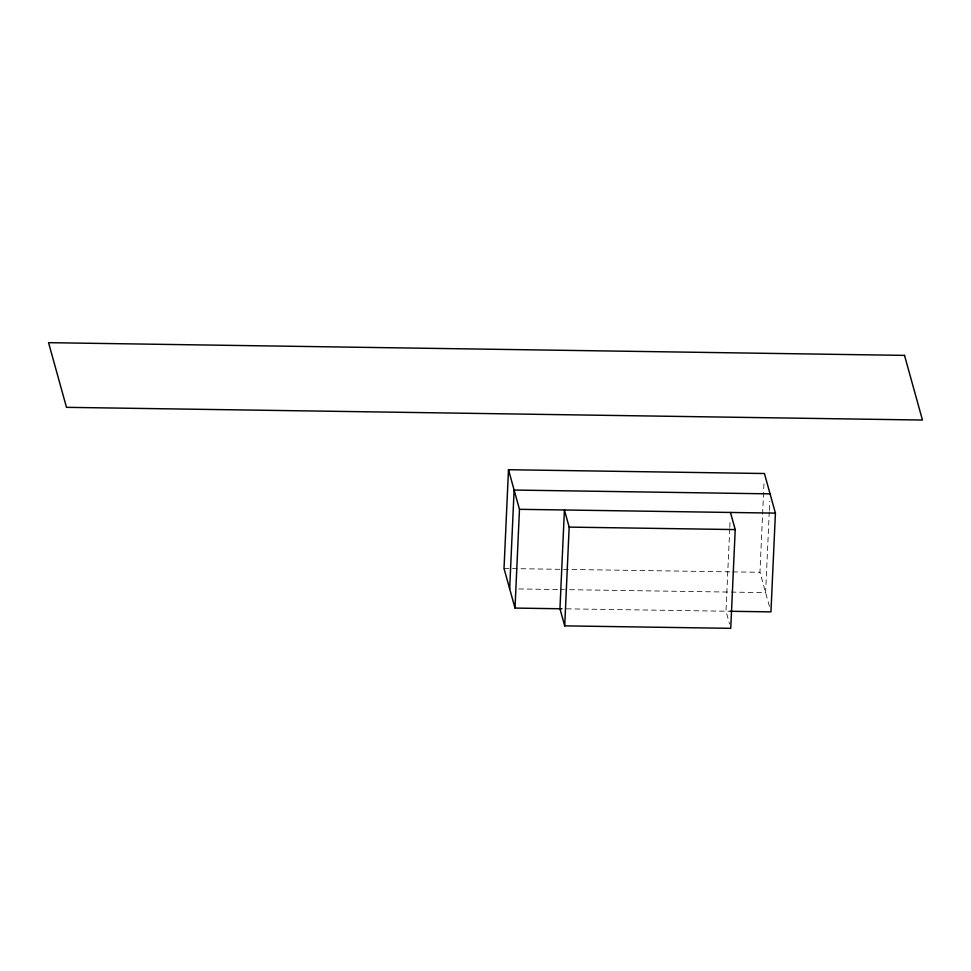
<?xml version="1.0" encoding="UTF-8"?>
<svg xmlns="http://www.w3.org/2000/svg" width="971" height="971" viewBox="0 0 971 971"><rect width="100%" height="100%" fill="white"/><g stroke="black" fill="none" stroke-linecap="round" stroke-linejoin="round"><path stroke-width="0.73" stroke-dasharray="4.86 3.64" d="M729.719 528.916L726.005 611.208L729.561 624.05M729.791 527.411L730.119 519.934M769.42 606.377L759.965 572.283L764.092 481.009M769.263 511.802L765.609 592.613L565.692 589.64M769.323 510.309L769.736 501.327M504.022 568.484L731.199 571.858M732.704 571.883L759.965 572.283M518.745 588.948L564.187 589.615M566.494 608.841L730.058 611.269"/><path stroke-width="1.46" d="M730.058 611.269L770.95 611.876L775.416 513.125L764.432 473.52L508.488 469.721L504.022 568.484L515.006 608.077L561.954 608.781M509.666 588.814L514.12 490.052L770.076 493.851M515.006 608.077L519.473 509.314L508.488 469.721M564.709 625.87L569.164 527.107L564.418 509.981L559.951 608.744L564.709 625.87L730.75 628.334L735.217 529.571L730.459 512.457M519.473 509.314L775.416 513.125M569.164 527.107L735.217 529.571M904.523 355.386L48.55 342.666L66.489 407.335L922.45 420.042L904.523 355.386"/></g></svg>
